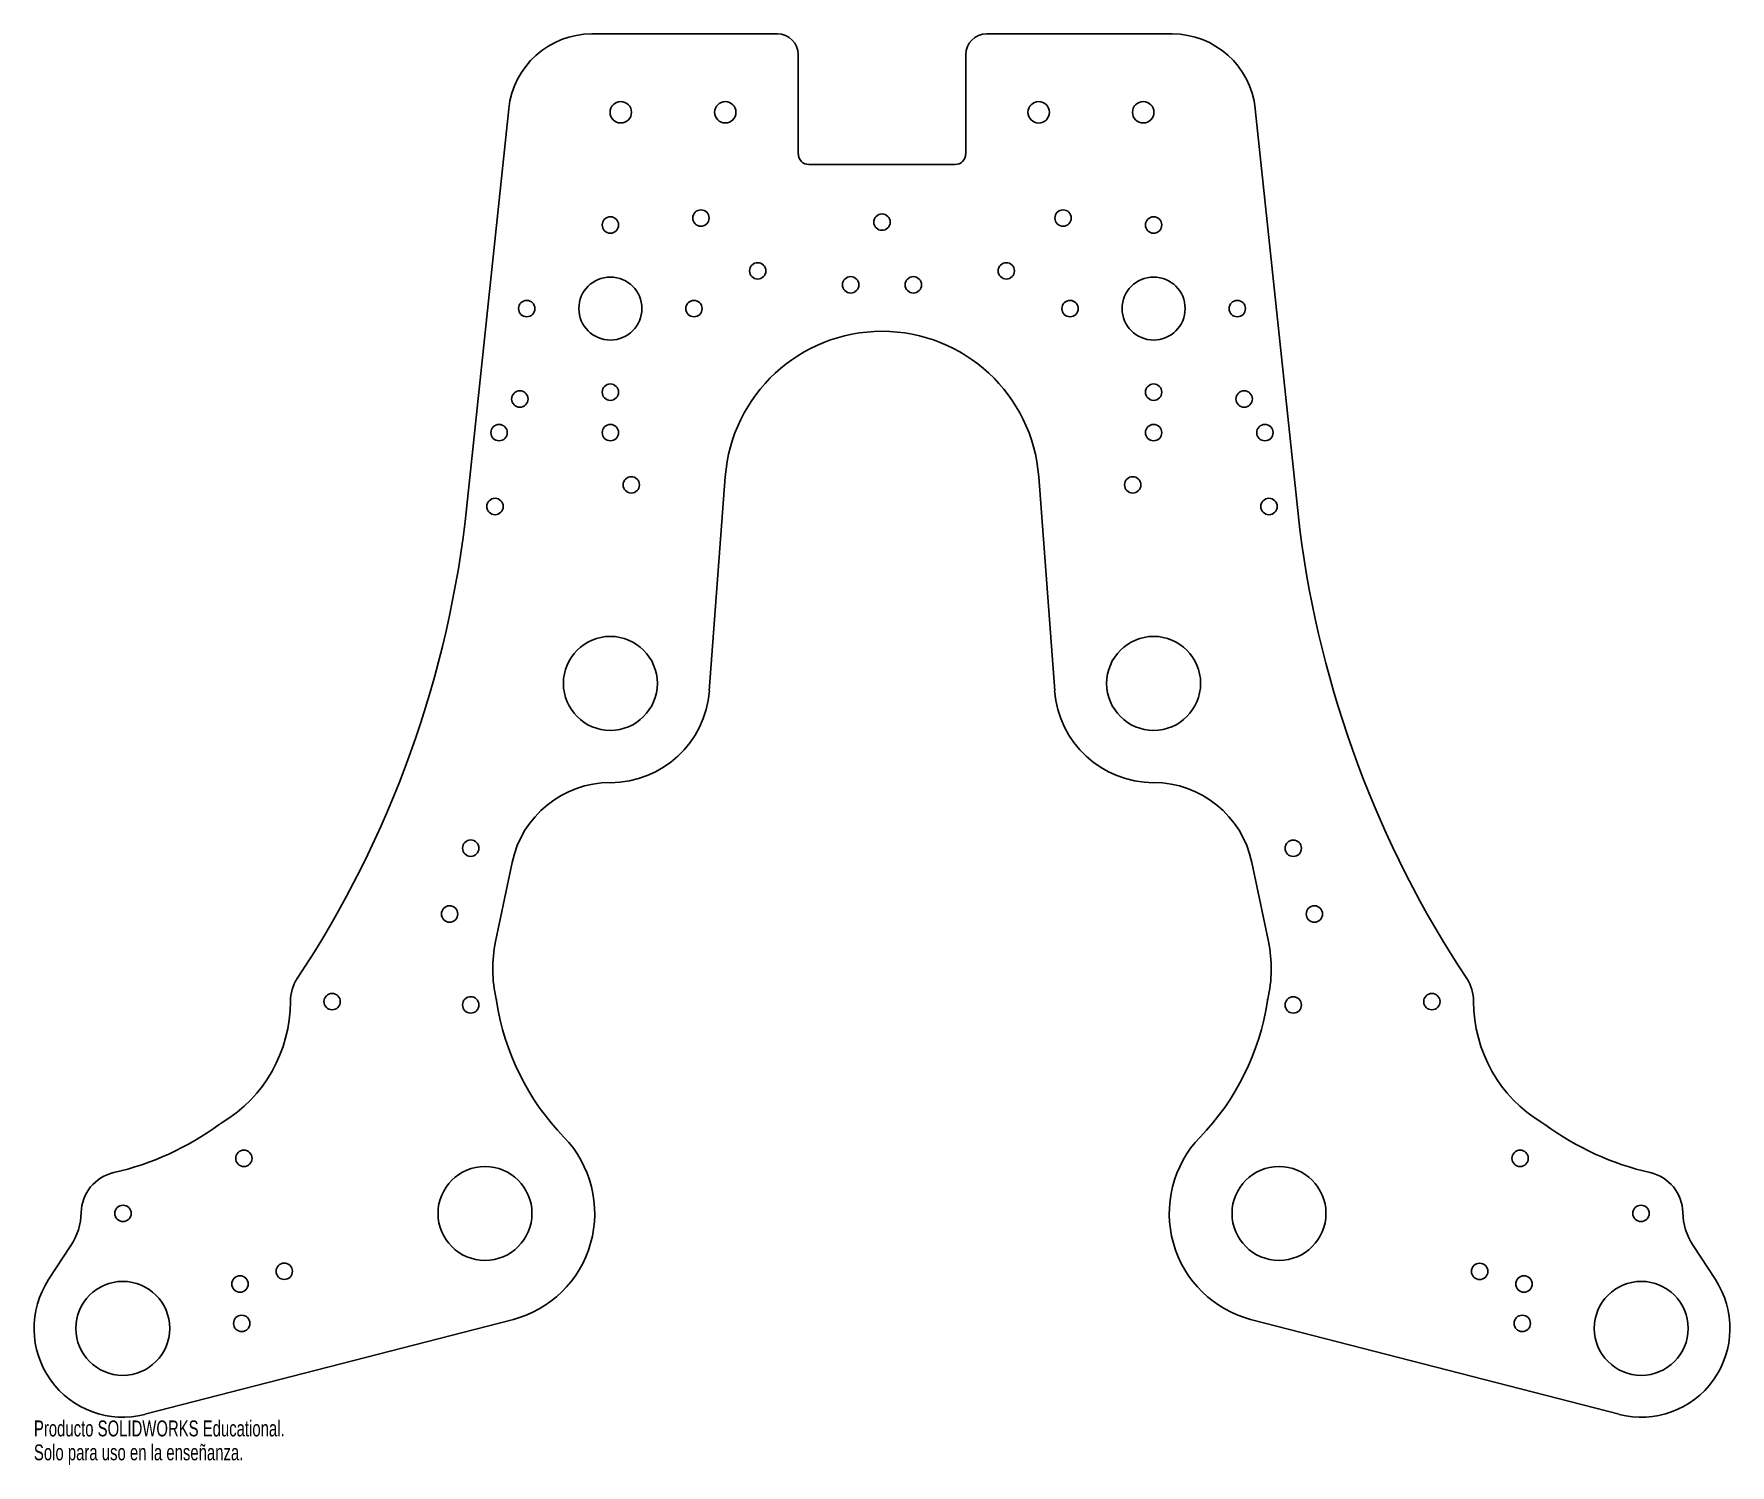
# Model space of a CAD drawing. Header units: inches. Extents: x -10.1 to 10.1, y -11.7 to 5.4.
import ezdxf

# ---------------------------------------------------------------- set-up
doc = ezdxf.new("R2010")
doc.units = ezdxf.units.IN
doc.header["$MEASUREMENT"] = 0
doc.styles.add('SLDTEXTSTYLE0', font='TXT', dxfattribs={"width": 0.7})

msp = doc.modelspace()

# ---------------------------------------------------------------- linework, layer by layer
at = {"color": 7, "linetype": 'Continuous', "lineweight": 25}
for p, q in [((-3.471, 5.438), (-1.252, 5.438)), ((1.252, 5.438), (3.471, 5.438)), ((-1.002, 4), (-1.002, 5.188)), ((1.002, 4), (1.002, 5.188)), ((-4.967, -0.207), (-4.465, 4.543)), ((5, -0.491), (4.465, 4.543)), ((-0.876, 3.875), (0.876, 3.875)), ((-1.875, 0.14), (-2.066, -2.42)), ((1.875, 0.14), (2.066, -2.42)), ((-4.425, -4.474), (-4.623, -5.421)), ((4.425, -4.474), (4.623, -5.421)), ((-9.705, -9.057), (-9.972, -9.463)), ((9.705, -9.057), (9.972, -9.463)), ((-4.423, -9.944), (-8.819, -11.076)), ((4.423, -9.944), (8.819, -11.076))]:
    msp.add_line(p, q, dxfattribs=at)
for centre, radius in [((-3.125, 4.5), 0.128), ((-1.875, 4.5), 0.128), ((1.875, 4.5), 0.129), ((3.125, 4.5), 0.128), ((-3.25, 3.152), 0.098), ((-2.167, 3.235), 0.098), ((0, 3.186), 0.098), ((2.167, 3.235), 0.098), ((3.25, 3.152), 0.098), ((-1.487, 2.603), 0.098), ((1.487, 2.603), 0.098), ((-3.25, 2.152), 0.377), ((-0.375, 2.436), 0.098), ((0.375, 2.436), 0.098), ((3.25, 2.152), 0.377), ((-4.25, 2.152), 0.098), ((-2.25, 2.152), 0.098), ((2.25, 2.152), 0.098), ((4.25, 2.152), 0.098), ((-3.25, 1.152), 0.098), ((3.25, 1.152), 0.098), ((-4.333, 1.07), 0.098), ((4.333, 1.07), 0.098), ((-4.581, 0.668), 0.098), ((-3.25, 0.668), 0.098), ((3.25, 0.668), 0.098), ((4.581, 0.668), 0.098), ((-3, 0.043), 0.098), ((3, 0.043), 0.098), ((-4.63, -0.216), 0.098), ((4.63, -0.216), 0.098), ((-3.25, -2.332), 0.562), ((3.25, -2.332), 0.562), ((-4.92, -4.303), 0.098), ((4.92, -4.304), 0.098), ((-5.173, -5.091), 0.098), ((5.173, -5.091), 0.098), ((-6.579, -6.139), 0.098), ((-4.92, -6.178), 0.098), ((4.92, -6.179), 0.098), ((6.579, -6.139), 0.098), ((-7.635, -8.014), 0.098), ((-4.75, -8.673), 0.562), ((4.75, -8.673), 0.562), ((7.635, -8.014), 0.098), ((-9.081, -8.673), 0.098), ((9.081, -8.673), 0.098), ((-7.152, -9.365), 0.098), ((7.151, -9.366), 0.098), ((-9.084, -10.048), 0.562), ((-7.681, -9.517), 0.098), ((7.681, -9.517), 0.098), ((9.084, -10.048), 0.562), ((-7.66, -9.989), 0.098), ((7.66, -9.989), 0.098)]:
    msp.add_circle(centre, radius, dxfattribs=at)
for centre, radius, start, end in [((-3.471, 4.438), 1, 90, 173.9685), ((-1.252, 5.188), 0.25, 0, 90), ((1.252, 5.188), 0.25, 90, 180), ((3.471, 4.438), 1, 6.0624, 90), ((-0.876, 4), 0.125, 180, 270), ((0.876, 4), 0.125, 270, 0), ((0, 0), 1.88, 4.2651, 175.7349), ((-17.577, 1.125), 12.681, 326.5546, 353.9685), ((17.577, 1.125), 12.681, 187.3233, 213.4454), ((-3.25, -2.332), 1.188, 270, 355.7349), ((3.25, -2.332), 1.188, 184.2651, 270), ((-3.25, -4.719), 1.2, 90, 168.1793), ((3.25, -4.719), 1.2, 11.8207, 90), ((-3.057, -5.749), 1.6, 168.1793, 192.9796), ((3.057, -5.749), 1.6, 347.0204, 11.8207), ((-6.579, -6.139), 0.5, 146.5546, 180), ((6.579, -6.139), 0.5, 0, 33.4454), ((-8.771, -6.139), 1.692, 301.2112, 0), ((-4.92, -6.178), 0.313, 8.6712, 12.9796), ((-1.646, -5.679), 3, 188.6712, 223.9607), ((1.646, -5.679), 3, 316.0393, 351.3288), ((4.92, -6.178), 0.313, 167.0204, 171.3288), ((8.771, -6.139), 1.692, 180, 238.7888), ((-9.941, -4.868), 3.4, 282.7301, 306.233), ((-7.635, -8.014), 0.5, 121.2112, 126.233), ((7.635, -8.014), 0.5, 53.767, 58.7888), ((9.941, -4.868), 3.4, 233.767, 257.2699), ((-4.75, -8.673), 1.313, 284.449, 43.9607), ((4.75, -8.673), 1.313, 136.0393, 255.551), ((-9.081, -8.673), 0.5, 102.7301, 178.7347), ((9.081, -8.673), 0.5, 1.2653, 77.2699), ((-10.331, -8.645), 0.75, 326.633, 358.7347), ((10.331, -8.645), 0.75, 181.2653, 213.367), ((-9.084, -10.048), 1.062, 146.633, 284.449), ((9.084, -10.048), 1.062, 255.551, 33.367)]:
    msp.add_arc(centre, radius, start, end, dxfattribs=at)

# ---------------------------------------------------------------- texts
at = {"color": 7, "linetype": 'Continuous', "char_height": 0.1903, "attachment_point": 1, "style": 'SLDTEXTSTYLE0'}
for s, insert in [('Producto SOLIDWORKS Educational.', (-10.147, -11.15)), ('Solo para uso en la enseñanza.', (-10.147, -11.436))]:
    msp.add_mtext(s, dxfattribs=dict(at, insert=insert))

doc.saveas('drawing.dxf')
